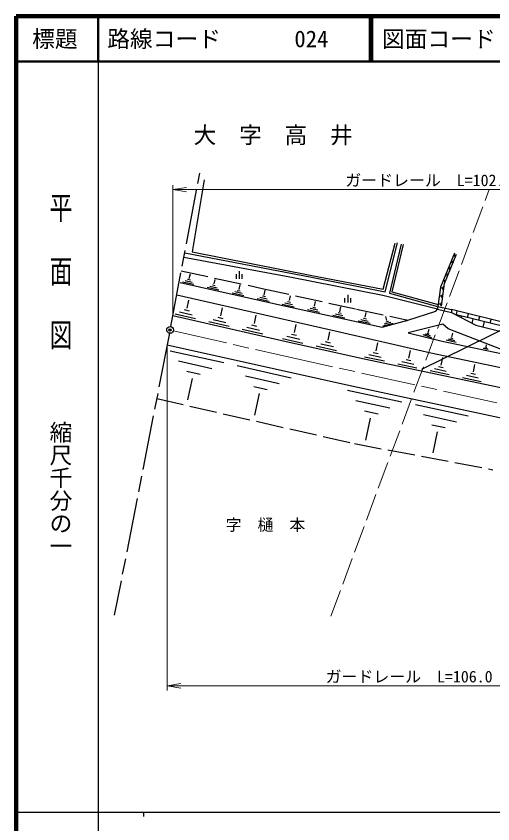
# Model space of a CAD drawing. Units: millimetres, scale not verified. Extents: x 40000 to 680000, y 20000 to 380000.
# Drawn here: x 40000 to 144758, y 202409 to 380000 of the extents above; entities that cross this region are included whole.
import ezdxf
from ezdxf.enums import TextEntityAlignment as Align

# ---------------------------------------------------------------- set-up
doc = ezdxf.new("R2010")
doc.units = ezdxf.units.MM
doc.header["$LTSCALE"] = 1000
doc.header["$PDMODE"] = 32
doc.header["$PDSIZE"] = 500
doc.linetypes.add('CHAIN', pattern=[18.5, 12, -1.5, 3.5, -1.5])
doc.linetypes.add('DASHED', pattern=[7.5, 6, -1.5])
for name, color, linetype, lineweight in [('M-BGD', 7, 'Continuous', 25), ('M-BGD-EXST', 7, 'Continuous', 25), ('M-BMK', 2, 'CHAIN', 13), ('M-BMK-HTXT', 7, 'DASHED', 13), ('M-BMK-SRVR', 3, 'Continuous', 25), ('M-STR-HTXT', 7, 'Continuous', 13), ('M-STR-STRC', 7, 'Continuous', 25), ('M-STR-STRD', 7, 'CHAIN', 25), ('M-TTL', 2, 'Continuous', 140), ('M-TTL-BAND', 7, 'Continuous', 25), ('M-TTL-LINE', 7, 'Continuous', 50)]:
    doc.layers.add(name, color=color, linetype=linetype, lineweight=lineweight)
doc.layers.add('M-OTRS', color=6, linetype='Continuous')
doc.layers.add('M-TTL-TXT', color=7, linetype='Continuous')
doc.styles.add('@ＭＳ ゴシック', font='')
doc.styles.add('ＭＳ ゴシック', font='')
doc.styles.get('@ＭＳ ゴシック').set_extended_font_data('@MS Gothic')
doc.styles.get('ＭＳ ゴシック').set_extended_font_data('MS Gothic')

# ---------------------------------------------------------------- blocks, each defined once
blk = doc.blocks.new('open_arrow')
at = {"color": 0, "linetype": 'Continuous', "lineweight": -2}
blk.add_lwpolyline([(7.5, 1.25), (0, 0), (7.5, -1.25)], dxfattribs=at)

msp = doc.modelspace()

# ---------------------------------------------------------------- linework, layer by layer
at = {"layer": 'M-BGD'}
for p, q in [((81353, 344041), (78703, 328195)), ((120683, 319986), (123281, 330065)), ((121069, 319359), (123788, 330155)), ((124603, 329884), (122013, 319125)), ((125042, 329779), (122547, 319415)), ((100131, 322594), (76845, 326913)), ((77044, 327966), (104875, 322607)), ((78703, 328195), (104577, 323051)), ((136298, 327900), (133239, 320447)), ((134105, 321233), (136740, 327668)), ((136362, 327403), (136178, 327478)), ((136385, 327327), (136432, 327442)), ((136419, 327212), (136536, 327500)), ((136452, 327098), (136641, 327558)), ((135794, 326017), (135610, 326093)), ((135817, 325940), (135864, 326056)), ((135851, 325826), (135969, 326114)), ((135884, 325711), (136073, 326172)), ((78053, 322318), (78278, 323318)), ((134657, 323241), (134471, 323317)), ((134679, 323164), (134727, 323280)), ((134713, 323049), (134832, 323339)), ((134747, 322933), (134937, 323397)), ((135226, 324630), (135041, 324706)), ((135248, 324553), (135296, 324669)), ((135282, 324438), (135401, 324727)), ((135316, 324323), (135505, 324785)), ((76015, 321463), (97953, 316535)), ((76578, 321599), (79079, 321037)), ((77131, 321868), (78694, 321517)), ((77684, 322138), (78309, 321998)), ((83501, 321112), (83729, 322126)), ((120571, 318582), (100131, 322594)), ((104577, 323051), (120683, 319986)), ((104875, 322607), (121069, 319359)), ((134087, 321852), (133901, 321928)), ((134110, 321774), (134157, 321891)), ((134144, 321659), (134263, 321949)), ((134178, 321543), (134368, 322008)), ((82006, 320383), (84541, 319814)), ((82567, 320656), (84151, 320301)), ((83128, 320930), (83761, 320788)), ((88605, 319714), (89247, 319570)), ((88984, 319899), (89215, 320926)), ((94500, 318677), (94734, 319718)), ((133239, 320447), (132677, 316154)), ((133594, 320221), (133291, 320259)), ((133476, 316202), (134105, 321233)), ((133658, 320117), (133682, 320306)), ((133754, 319961), (133813, 320434)), ((133850, 319805), (133944, 320562)), ((88221, 315718), (75279, 318644)), ((87469, 319160), (90037, 318583)), ((88037, 319437), (89642, 319076)), ((92965, 317929), (95567, 317344)), ((93541, 318210), (95167, 317844)), ((94116, 318490), (94767, 318344)), ((100035, 317453), (100265, 318502)), ((132589, 315581), (120571, 318582)), ((122013, 319125), (132563, 316179)), ((122547, 319415), (132732, 316571)), ((133370, 318467), (133063, 318506)), ((133434, 318362), (133458, 318554)), ((133532, 318204), (133592, 318683)), ((133629, 318045), (133725, 318813)), ((77566, 315788), (77974, 317567)), ((97953, 316535), (120439, 311608)), ((98494, 316692), (101116, 316117)), ((99072, 316977), (100711, 316618)), ((99650, 317263), (100305, 317119)), ((105587, 316236), (105816, 317284)), ((132563, 316179), (132589, 315581)), ((133144, 316703), (132833, 316742)), ((133210, 316596), (133234, 316791)), ((133308, 316436), (133369, 316922)), ((133406, 316276), (133504, 317053)), ((74935, 314517), (79383, 313500)), ((75922, 314994), (78702, 314358)), ((76909, 315470), (78021, 315216)), ((84951, 314108), (85360, 315895)), ((110112, 310772), (88221, 315718)), ((104047, 315474), (106667, 314900)), ((104624, 315760), (106262, 315401)), ((105202, 316045), (105857, 315902)), ((110175, 314543), (111811, 314184)), ((110752, 314828), (111406, 314685)), ((111136, 315018), (111366, 316066)), ((116687, 313804), (116917, 314852)), ((126109, 313133), (132249, 315167)), ((132249, 315167), (132589, 315581)), ((135697, 315473), (135658, 314805)), ((135658, 314805), (140986, 312026)), ((154077, 310880), (135697, 315473)), ((136158, 314544), (155903, 309621)), ((136743, 314398), (136934, 315163)), ((139217, 313781), (139408, 314545)), ((74430, 314165), (98410, 308678)), ((82308, 312832), (86776, 311810)), ((83299, 313311), (86092, 312672)), ((84290, 313789), (85407, 313534)), ((92356, 312424), (92766, 314219)), ((109598, 314258), (112216, 313684)), ((115147, 313042), (117768, 312468)), ((115724, 313328), (117363, 312969)), ((116302, 313613), (116957, 313470)), ((120439, 311608), (126109, 313133)), ((120909, 312336), (122311, 312713)), ((121459, 313085), (121218, 313983)), ((121239, 312786), (121800, 312936)), ((125776, 313058), (125911, 313094)), ((125796, 313085), (125880, 313108)), ((125829, 313130), (125815, 313184)), ((125816, 313112), (125850, 313121)), ((137871, 313650), (137980, 314089)), ((140197, 312438), (140455, 313473)), ((141692, 313164), (141882, 313927)), ((142621, 311618), (142929, 312856)), ((144166, 312547), (144356, 313309)), ((89701, 311143), (94189, 310116)), ((90696, 311623), (93501, 310982)), ((91692, 312104), (92814, 311847)), ((101160, 310431), (101559, 312232)), ((120579, 311886), (122822, 312490)), ((133741, 312284), (126170, 310336)), ((130553, 310418), (130797, 311165)), ((134965, 311282), (133741, 312284)), ((150524, 305187), (134965, 311282)), ((140986, 312026), (151785, 309333)), ((98510, 309128), (103013, 308131)), ((99504, 309616), (102318, 308993)), ((100498, 310105), (101623, 309856)), ((108573, 308772), (108969, 310561)), ((131124, 305911), (110112, 310772)), ((126170, 310336), (133630, 308555)), ((129374, 309977), (131242, 309365)), ((129816, 310142), (130983, 309760)), ((130258, 310308), (130725, 310155)), ((134966, 309030), (136330, 308718)), ((135450, 309264), (135995, 309139)), ((135773, 309419), (135972, 310292)), ((73196, 307753), (113062, 298867)), ((98410, 308678), (116470, 304678)), ((105941, 307479), (110412, 306489)), ((106928, 307964), (109722, 307345)), ((107915, 308449), (109033, 308201)), ((119111, 306402), (119478, 308148)), ((133630, 308555), (148353, 305465)), ((134482, 308796), (136664, 308297)), ((143265, 307290), (143347, 307719)), ((85639, 303742), (73846, 306370)), ((117518, 305597), (120245, 305024)), ((118474, 306080), (119565, 305851)), ((126322, 304810), (126676, 306497)), ((151700, 301595), (131124, 305911)), ((142648, 306963), (143720, 306759)), ((142879, 307086), (143549, 306958)), ((143111, 307208), (143379, 307157)), ((83033, 302465), (75663, 304108)), ((116470, 304678), (154512, 296687)), ((116562, 305115), (120926, 304198)), ((124783, 304033), (127419, 303479)), ((125706, 304499), (126761, 304278)), ((133422, 303273), (133769, 304925)), ((100432, 300437), (88565, 303081)), ((123859, 303566), (128076, 302680)), ((131010, 302055), (135140, 301187)), ((131915, 302512), (134496, 301970)), ((132819, 302968), (133852, 302752)), ((140489, 301790), (140836, 303442)), ((80428, 301189), (77480, 301846)), ((78691, 300339), (77640, 295622)), ((97810, 299152), (90393, 300806)), ((138076, 300571), (142208, 299703)), ((138981, 301028), (141563, 300485)), ((139886, 301485), (140919, 301268)), ((95188, 297868), (92222, 298530)), ((113062, 298867), (147215, 291561)), ((93441, 297012), (92383, 292265)), ((124788, 295106), (112806, 297669)), ((122157, 293789), (114668, 295391)), ((119526, 292472), (116530, 293113)), ((139349, 292029), (127729, 294515)), ((117772, 291595), (116746, 286802)), ((136797, 290752), (129535, 292306)), ((134246, 289475), (131341, 290097)), ((132545, 288624), (131550, 283976))]:
    msp.add_line(p, q, dxfattribs=at)
at = {"layer": 'M-BGD', "linetype": 'DASHED'}
for p, q in [((76295, 324013), (94073, 320136)), ((94073, 320136), (114777, 315591)), ((132563, 316179), (135697, 315473)), ((114777, 315591), (126109, 313133)), ((132589, 315581), (135658, 314805)), ((125657, 313031), (125840, 313080)), ((125684, 313068), (125798, 313099)), ((125729, 313129), (125709, 313203)), ((125711, 313105), (125757, 313117)), ((70884, 295924), (114330, 286011)), ((114330, 286011), (144779, 280276))]:
    msp.add_line(p, q, dxfattribs=at)
at = {"layer": 'M-BGD-EXST'}
for p, q in [((88333, 323243), (88333, 322234)), ((89005, 323915), (89005, 322234)), ((89677, 322234), (89677, 323243)), ((112193, 318018), (112193, 317010)), ((112865, 318690), (112865, 317010)), ((113537, 317010), (113537, 318018))]:
    msp.add_line(p, q, dxfattribs=at)
at = {"layer": 'M-BMK'}
for p, q in [((74564, 310843), (97789, 305502)), ((97789, 305502), (150359, 293962))]:
    msp.add_line(p, q, dxfattribs=at)
at = {"layer": 'M-BMK-HTXT'}
msp.add_line((109163, 248070), (143954, 341902), dxfattribs=at)
at = {"layer": 'M-BMK-SRVR'}
msp.add_circle((73833, 311012), 750, dxfattribs=at)
at = {"layer": 'M-OTRS'}
msp.add_point((73833, 311012), dxfattribs=at)
at = {"layer": 'M-STR-HTXT'}
for p, q in [((74430, 314165), (74430, 342853)), ((74430, 341853), (174122, 341853)), ((73196, 307753), (73196, 231731)), ((73196, 232731), (176484, 232731))]:
    msp.add_line(p, q, dxfattribs=at)
at = {"layer": 'M-STR-STRC'}
msp.add_line((129173, 302351), (155578, 315426), dxfattribs=at)
at = {"layer": 'M-STR-STRD'}
for p, q in [((73973, 311748), (80362, 345485)), ((73689, 310275), (61569, 248271))]:
    msp.add_line(p, q, dxfattribs=at)
at = {"layer": 'M-TTL'}
for p, q in [((40000, 380000), (40000, 20000)), ((680000, 380000), (40000, 380000))]:
    msp.add_line(p, q, dxfattribs=at)
at = {"layer": 'M-TTL-BAND'}
for p, q in [((58000, 370000), (58000, 20000)), ((40000, 205000), (579000, 205000)), ((68000, 205000), (68000, 204000))]:
    msp.add_line(p, q, dxfattribs=at)
at = {"layer": 'M-TTL-LINE'}
for p, q in [((58000, 380000), (58000, 370000)), ((117750, 380000), (117750, 370000)), ((118250, 380000), (118250, 370000)), ((40000, 370000), (680000, 370000))]:
    msp.add_line(p, q, dxfattribs=at)

# ---------------------------------------------------------------- block references
at = {"layer": 'M-STR-HTXT', "xscale": 400, "yscale": 400}
for p in [(74430, 341853), (73196, 232731)]:
    msp.add_blockref('open_arrow', p, dxfattribs=at)

# ---------------------------------------------------------------- texts
at = {"layer": 'M-BMK-HTXT', "style": 'ＭＳ ゴシック'}
for s, height, p in [('大\u3000字\u3000高\u3000井', 3666, (96482, 350931)), ('字\u3000樋\u3000本', 2566, (94790, 266100))]:
    msp.add_text(s, height=height, dxfattribs=at).set_placement(p, align=Align.BOTTOM_CENTER)
at = {"layer": 'M-STR-HTXT', "style": 'ＭＳ ゴシック'}
for s, p in [('ガードレール\u3000L=102.0', (112330, 341853)), ('ガードレール\u3000L=106.0', (107992, 232731))]:
    msp.add_text(s, height=2566, dxfattribs=at).set_placement(p, align=Align.BOTTOM_LEFT)
at = {"layer": 'M-TTL-BAND', "style": '@ＭＳ ゴシック', "width": 1.4}
msp.add_text('平  面  図', height=3666, rotation=270, dxfattribs=at).set_placement((49777, 306475), align=Align.MIDDLE_RIGHT)
at = {"layer": 'M-TTL-BAND', "style": '@ＭＳ ゴシック'}
msp.add_text('縮尺千分の一', height=3666, rotation=270, dxfattribs=at).set_placement((49777, 261030), align=Align.MIDDLE_RIGHT)
at = {"layer": 'M-TTL-TXT', "style": 'ＭＳ ゴシック'}
msp.add_text('標題', height=3666, dxfattribs=at).set_placement((48500, 375000), align=Align.MIDDLE_CENTER)
for s, p in [('路線コード', (60000, 375000)), ('024', (101142, 375000)), ('図面コード', (120380, 375000))]:
    msp.add_text(s, height=3666, dxfattribs=at).set_placement(p, align=Align.MIDDLE_LEFT)

doc.saveas('drawing.dxf')
